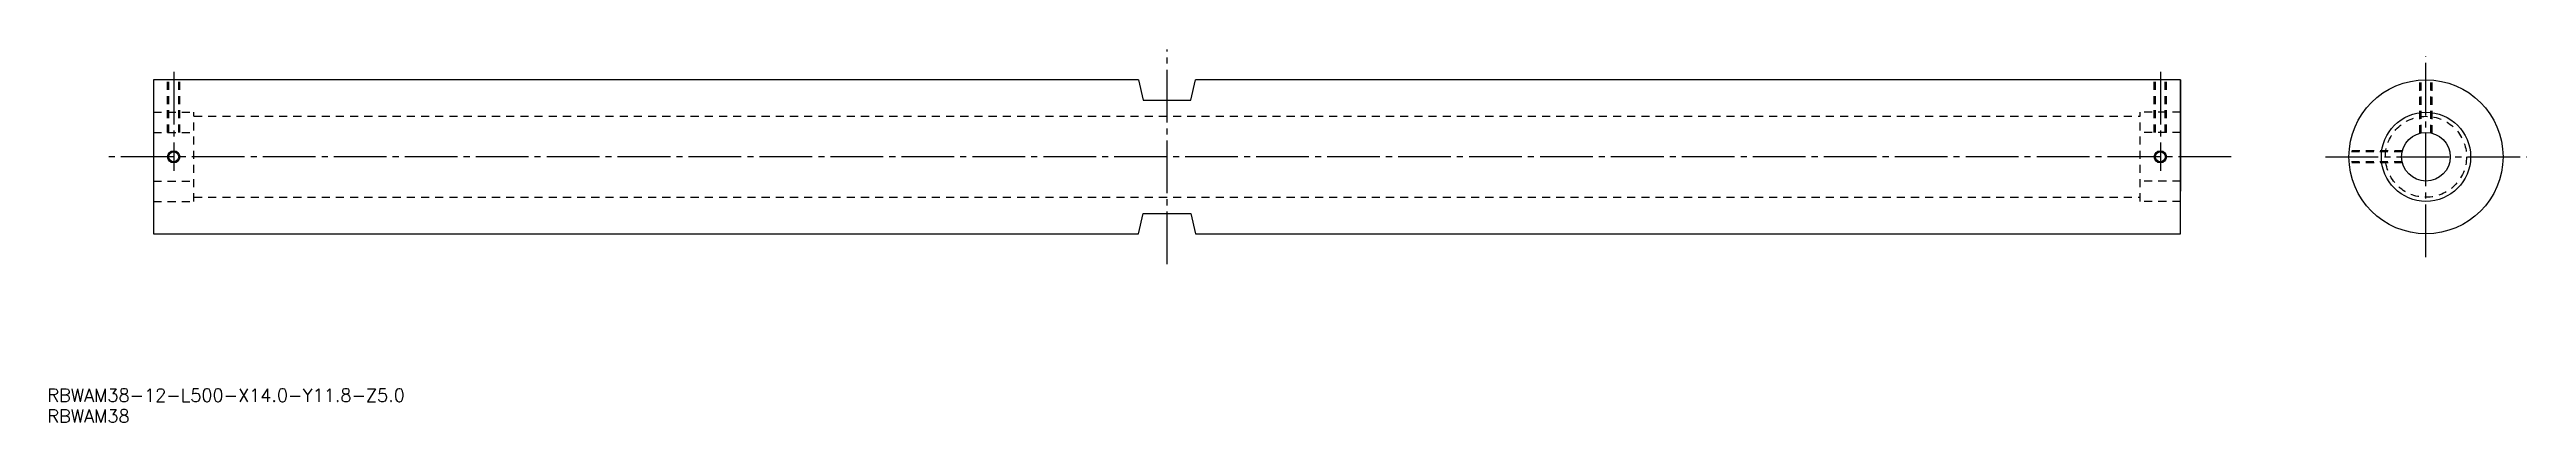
# Model space of a CAD drawing. Extents: x 78 to 689, y 203 to 295.
import ezdxf

# ---------------------------------------------------------------- set-up
doc = ezdxf.new("R2010")
doc.units = 0
doc.linetypes.add('CENTER', pattern=[17.5, 13, -1.5, 1.5, -1.5])
doc.linetypes.add('DASHED', pattern=[3.5, 2, -1.5])
doc.layers.get('0').update_dxf_attribs({"linetype": 'CONTINUOUS'})
doc.layers.add('CENTER', color=1, linetype='CENTER')
doc.styles.get("Standard").update_dxf_attribs({"font": 'txt.shx', "bigfont": '@extfont2.shx'})

msp = doc.modelspace()

# ---------------------------------------------------------------- linework, layer by layer
at = {"color": 7, "linetype": 'CONTINUOUS'}
for p, q in [((103.35, 287.19), (103.35, 249.19)), ((346.35, 287.19), (103.35, 287.19)), ((346.35, 287.19), (347.45, 282.19)), ((359.25, 282.19), (360.35, 287.19)), ((603.35, 287.19), (360.35, 287.19)), ((603.35, 249.19), (603.35, 287.19)), ((603.35, 287.19), (603.35, 259.69)), ((347.45, 282.19), (359.25, 282.19)), ((103.35, 276.69), (103.35, 259.69)), ((346.35, 249.19), (347.45, 254.19)), ((347.45, 254.19), (359.25, 254.19)), ((359.25, 254.19), (360.35, 249.19)), ((103.35, 249.19), (346.35, 249.19)), ((360.35, 249.19), (603.35, 249.19))]:
    msp.add_line(p, q, dxfattribs=at)
at = {"color": 3, "linetype": 'DASHED'}
for p, q in [((106.85, 274.19), (106.85, 287.19)), ((107.12, 274.19), (107.12, 287.19)), ((109.58, 274.19), (109.58, 287.19)), ((109.85, 274.19), (109.85, 287.19)), ((596.85, 274.19), (596.85, 287.19)), ((597.12, 274.19), (597.12, 287.19)), ((599.58, 274.19), (599.58, 287.19)), ((599.85, 274.19), (599.85, 287.19)), ((662.65, 274.06), (662.65, 287.15)), ((665.1, 274.06), (665.1, 287.15)), ((662.37, 274), (662.37, 287.13)), ((665.37, 274), (665.37, 287.13)), ((103.35, 279.19), (113.35, 279.19)), ((113.35, 257.19), (113.35, 279.19)), ((113.35, 278.19), (593.35, 278.19)), ((593.35, 257.19), (593.35, 279.19)), ((603.35, 279.19), (593.35, 279.19)), ((103.35, 274.19), (113.35, 274.19)), ((603.35, 274.19), (593.35, 274.19)), ((658, 269.42), (644.91, 269.42)), ((658.07, 269.69), (644.93, 269.69)), ((658, 266.96), (644.91, 266.96)), ((658.07, 266.69), (644.93, 266.69)), ((103.35, 262.19), (113.35, 262.19)), ((103.35, 257.19), (113.35, 257.19)), ((113.35, 258.19), (593.35, 258.19)), ((603.35, 262.19), (593.35, 262.19)), ((603.35, 257.19), (593.35, 257.19))]:
    msp.add_line(p, q, dxfattribs=at)
at = {"color": 7, "linetype": 'CONTINUOUS'}
for centre, radius in [((663.87, 268.19), 19), ((663.87, 268.19), 11), ((108.35, 268.19), 1.23), ((598.35, 268.19), 1.23), ((663.87, 268.19), 6)]:
    msp.add_circle(centre, radius, dxfattribs=at)
at = {"color": 3, "linetype": 'DASHED'}
msp.add_circle((663.87, 268.19), 10, dxfattribs=at)
at = {"color": 3, "linetype": 'CONTINUOUS'}
for centre in [(108.35, 268.19), (598.35, 268.19)]:
    msp.add_circle(centre, 1.5, dxfattribs=at)
at = {"layer": 'CENTER', "color": 1, "linetype": 'CENTER'}
for p, q in [((353.35, 241.69), (353.35, 294.69)), ((108.35, 289.2), (108.35, 264.69)), ((598.35, 289.2), (598.35, 264.69)), ((663.87, 243.41), (663.87, 292.96)), ((615.85, 268.19), (90.85, 268.19)), ((639.1, 268.19), (688.65, 268.19))]:
    msp.add_line(p, q, dxfattribs=at)

# ---------------------------------------------------------------- texts
at = {"color": 7, "linetype": 'CONTINUOUS'}
for s, p in [('RBWAM38-12-L500-X14.0-Y11.8-Z5.0', (77.18, 207.73)), ('RBWAM38', (77.18, 202.58))]:
    msp.add_text(s, height=3.2, dxfattribs=at).set_placement(p)

doc.saveas('drawing.dxf')
